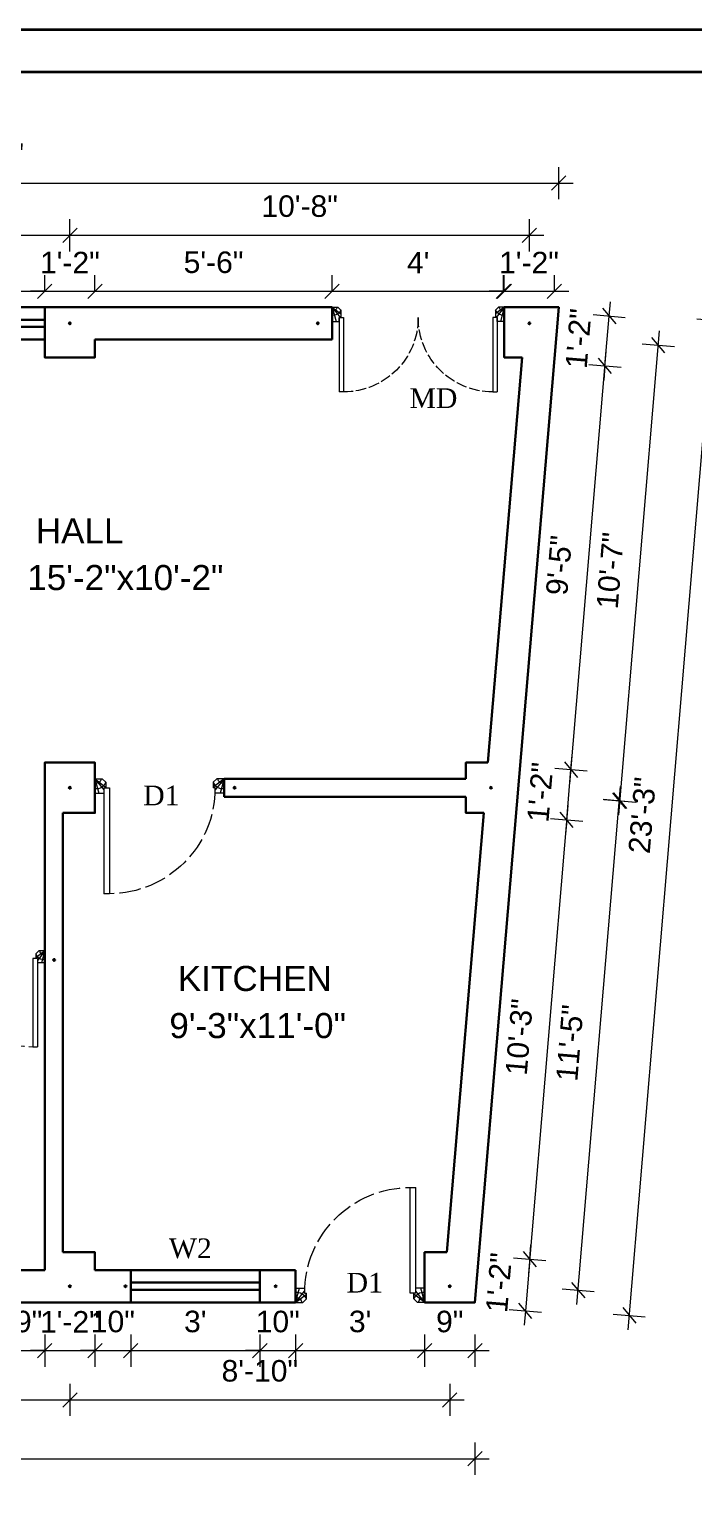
# Model space of a CAD drawing. Header units: inches. Extents: x 45643 to 78083, y -17830 to -3084.
# Drawn here: x 54020 to 54205.3, y -17271.9 to -16862.5 of the extents above; entities that cross this region are included whole.
import ezdxf

# ---------------------------------------------------------------- set-up
doc = ezdxf.new("R2010")
doc.units = ezdxf.units.IN
doc.header["$MEASUREMENT"] = 0
doc.linetypes.add('ACAD_ISO02W100', pattern=[15, 12, -3])
doc.linetypes.add('CONTINUA', pattern=[0])
for name, color, linetype, lineweight in [('A_Title Text', 105, 'Continuous', 60), ('Dim - internal', 4, 'Continuous', 9), ('Door-window', 150, 'Continuous', 9), ('ELEVATION', 6, 'Continuous', 30), ('hatch', 30, 'Continuous', 5), ('WALL', 240, 'Continuous', 30)]:
    doc.layers.add(name, color=color, linetype=linetype, lineweight=lineweight)
doc.layers.add('Normal Wall', color=7, linetype='Continuous', lineweight=35, true_color=0xffaf89)
doc.layers.add('PDF_Text', color=7, linetype='Continuous')
doc.styles.add('Arial', font='arial.ttf')
doc.styles.add('PDF Arial', font='arial.ttf')
doc.styles.get("Standard").update_dxf_attribs({"font": 'times.ttf'})
doc.dimstyles.new('Sudeep', dxfattribs={"dimtxt": 6, "dimasz": 4, "dimexe": 4.5, "dimexo": 4.5, "dimgap": 5, "dimtad": 1, "dimdec": 0, "dimlunit": 4, "dimtxsty": 'Arial', "dimblk": 'OBLIQUE', "dimcen": 250, "dimdle": 4, "dimclrd": 86, "dimclre": 5, "dimclrt": 1, "dimadec": 0, "dimazin": 0, "dimtfac": 1, "dimtdec": 0, "dimtix": 1, "dimtmove": 1, "dimatfit": 3, "dimldrblk": 'OBLIQUE', "dimfxl": 4.5, "dimfxlon": 1, "dimfrac": 2, "dimlwd": 15, "dimlwe": 13, "dimarcsym": 0})

# ---------------------------------------------------------------- blocks, each defined once
blk = doc.blocks.new('A$C6FA92B9D')
at = {"layer": 'Door-window', "linetype": 'Continuous', "ltscale": 0.25}
for p, q in [((20.8, 46), (0, 46)), ((0, 44.8), (0, 46)), ((19.64, 48), (19.64, 46)), ((23.64, 48), (19.64, 48)), ((23.64, 48), (19.64, 48)), ((19.64, 46), (20.8, 46)), ((20.8, 46), (20.8, 45.6)), ((20.8, 46), (20.8, 44.8)), ((22.84, 45.6), (20.8, 45.6)), ((23.64, 46.4), (22.84, 45.6)), ((23.64, 48), (23.64, 46.4)), ((20.8, 44.8), (0, 44.8)), ((20.8, 3.2), (0, 3.2)), ((0, 3.2), (0, 2)), ((20.8, 2), (0, 2)), ((19.64, 2), (20.8, 2)), ((19.64, 0), (19.64, 2)), ((23.64, 0), (19.64, 0)), ((23.64, 0), (19.64, 0)), ((20.8, 2), (20.8, 3.2)), ((20.8, 2), (20.8, 2.4)), ((22.84, 2.4), (20.8, 2.4)), ((23.64, 1.6), (22.84, 2.4)), ((23.64, 0), (23.64, 1.6))]:
    blk.add_line(p, q, dxfattribs=at)
at = {"layer": 'Door-window', "linetype": 'ACAD_ISO02W100', "ltscale": 0.25}
for centre, start, end in [((20.8, 44.8), 180, 270), ((20.8, 3.2), 90, 180)]:
    blk.add_arc(centre, 20.8, start, end, dxfattribs=at)
at = {"layer": 'hatch', "color": 8}
for p, q in [((23.64, 48), (19.64, 46.92)), ((23.64, 48), (20.8, 45.74)), ((23.64, 48), (21.77, 45.6)), ((23.64, 0), (19.64, 1.08)), ((23.64, 0), (20.8, 2.26)), ((23.64, 0), (21.77, 2.4))]:
    blk.add_line(p, q, dxfattribs=at)
for centre, radius, start, end in [((23.7, 47.79), 2.35, 174.9175, 249.0128), ((23.74, 47.77), 1.13, 168.5136, 264.8628), ((23.7, 0.21), 2.35, 110.9872, 185.0825), ((23.74, 0.23), 1.13, 95.1372, 191.4864)]:
    blk.add_arc(centre, radius, start, end, dxfattribs=at)
blk = doc.blocks.new("D 3'")
at = {"layer": 'Door-window', "linetype": 'Continuous', "ltscale": 0.25}
for p, q in [((3749.64, -16740.96), (3749.64, -16711.46)), ((3751.14, -16711.46), (3749.64, -16711.46)), ((3751.14, -16740.96), (3751.14, -16711.46)), ((3747.14, -16743.51), (3747.14, -16739.51)), ((3747.14, -16739.51), (3749.64, -16739.51)), ((3749.64, -16740.96), (3751.14, -16740.96)), ((3750.14, -16742.51), (3750.14, -16740.96)), ((3780.14, -16742.51), (3780.14, -16740.96)), ((3780.64, -16740.96), (3780.14, -16740.96)), ((3783.14, -16739.51), (3780.64, -16739.51)), ((3780.64, -16739.51), (3780.64, -16740.96)), ((3783.14, -16743.51), (3783.14, -16739.51)), ((3747.14, -16743.51), (3749.14, -16743.51)), ((3749.14, -16743.51), (3750.14, -16742.51)), ((3781.14, -16743.51), (3780.14, -16742.51)), ((3783.14, -16743.51), (3781.14, -16743.51))]:
    blk.add_line(p, q, dxfattribs=at)
at = {"layer": 'Door-window', "linetype": 'ACAD_ISO02W100', "ltscale": 0.5}
blk.add_arc((3751.14, -16740.96), 29.5, 0, 90, dxfattribs=at)
at = {"layer": 'hatch', "color": 8}
for p, q in [((3747.14, -16743.51), (3748.23, -16739.5)), ((3747.14, -16743.51), (3749.64, -16740.37)), ((3747.14, -16743.51), (3750.14, -16741.17)), ((3783.14, -16743.51), (3780.14, -16741.17)), ((3783.14, -16743.51), (3780.64, -16740.37)), ((3783.14, -16743.51), (3782.06, -16739.5))]:
    blk.add_line(p, q, dxfattribs=at)
for centre, radius, start, end in [((3747.4, -16743.58), 2.93, 20.9872, 95.0825), ((3782.88, -16743.58), 2.93, 84.9175, 159.0128), ((3747.43, -16743.63), 1.42, 5.1372, 101.4864), ((3782.86, -16743.63), 1.42, 78.5136, 174.8628)]:
    blk.add_arc(centre, radius, start, end, dxfattribs=at)
blk = doc.blocks.new('_Oblique')
at = {"color": 0, "linetype": 'ByBlock', "lineweight": -2}
blk.add_line((-0.5, -0.5), (0.5, 0.5), dxfattribs=at)
blk = doc.blocks.new('*D1868')
at = {"layer": 'A_Title Text', "color": 5, "lineweight": 13, "transparency": 16777216}
for p, q in [((53791.9, -16909.88), (53791.9, -16900.88)), ((54167.66, -16909.88), (54167.66, -16900.88))]:
    blk.add_line(p, q, dxfattribs=at)
at = {"layer": 'A_Title Text', "color": 86, "lineweight": 15, "transparency": 16777216}
blk.add_line((53787.9, -16905.38), (54171.66, -16905.38), dxfattribs=at)
at = {"layer": 'Defpoints', "color": 0, "transparency": 16777216}
for p in [(54167.66, -16905.38), (53791.9, -16939.97), (54167.66, -16939.97)]:
    blk.add_point(p, dxfattribs=at)
at = {"layer": 'A_Title Text', "color": 86, "lineweight": 15, "transparency": 16777216, "xscale": 4, "yscale": 4, "zscale": 4, "rotation": 180}
blk.add_blockref('_Oblique', (53791.9, -16905.38), dxfattribs=at)
at = {"layer": 'A_Title Text', "color": 86, "lineweight": 15, "transparency": 16777216, "xscale": 4, "yscale": 4, "zscale": 4}
blk.add_blockref('_Oblique', (54167.66, -16905.38), dxfattribs=at)
at = {"layer": 'A_Title Text', "color": 1, "transparency": 16777216, "insert": (54007.85, -16897.32), "char_height": 6, "attachment_point": 5, "style": 'Arial'}
blk.add_mtext('31\'-4"', dxfattribs=at)
blk = doc.blocks.new('*D1869')
at = {"layer": 'A_Title Text', "color": 5, "lineweight": 13, "transparency": 16777216}
for p, q in [((53834.38, -17256.58), (53834.38, -17265.58)), ((54144.28, -17256.58), (54144.28, -17265.58))]:
    blk.add_line(p, q, dxfattribs=at)
at = {"layer": 'A_Title Text', "color": 86, "lineweight": 15, "transparency": 16777216}
blk.add_line((53830.38, -17261.08), (54148.28, -17261.08), dxfattribs=at)
at = {"layer": 'Defpoints', "color": 0, "transparency": 16777216}
for p in [(53834.38, -17217.48), (54144.28, -17217.48), (54144.28, -17261.08)]:
    blk.add_point(p, dxfattribs=at)
at = {"layer": 'A_Title Text', "color": 86, "lineweight": 15, "transparency": 16777216, "xscale": 4, "yscale": 4, "zscale": 4, "rotation": 180}
blk.add_blockref('_Oblique', (53834.38, -17261.08), dxfattribs=at)
at = {"layer": 'A_Title Text', "color": 86, "lineweight": 15, "transparency": 16777216, "xscale": 4, "yscale": 4, "zscale": 4}
blk.add_blockref('_Oblique', (54144.28, -17261.08), dxfattribs=at)
at = {"layer": 'A_Title Text', "color": 1, "transparency": 16777216, "insert": (53989.33, -17253.01), "char_height": 6, "attachment_point": 5, "style": 'Arial'}
blk.add_mtext('25\'-10"', dxfattribs=at)
blk = doc.blocks.new('*D1841')
at = {"layer": 'A_Title Text', "color": 5, "lineweight": 13, "transparency": 16777216}
for p, q in [((54038.34, -16935.54), (54038.34, -16931.04)), ((54104.48, -16935.54), (54104.48, -16931.04))]:
    blk.add_line(p, q, dxfattribs=at)
at = {"layer": 'A_Title Text', "color": 86, "lineweight": 15, "transparency": 16777216}
blk.add_line((54034.34, -16935.54), (54108.48, -16935.54), dxfattribs=at)
at = {"layer": 'Defpoints', "color": 0, "transparency": 16777216}
for p in [(54104.48, -16935.54), (54038.34, -16939.97), (54104.48, -16939.97)]:
    blk.add_point(p, dxfattribs=at)
at = {"layer": 'A_Title Text', "color": 86, "lineweight": 15, "transparency": 16777216, "xscale": 4, "yscale": 4, "zscale": 4, "rotation": 180}
blk.add_blockref('_Oblique', (54038.34, -16935.54), dxfattribs=at)
at = {"layer": 'A_Title Text', "color": 86, "lineweight": 15, "transparency": 16777216, "xscale": 4, "yscale": 4, "zscale": 4}
blk.add_blockref('_Oblique', (54104.48, -16935.54), dxfattribs=at)
at = {"layer": 'A_Title Text', "color": 1, "transparency": 16777216, "insert": (54071.41, -16927.48), "char_height": 6, "attachment_point": 5, "style": 'Arial'}
blk.add_mtext('5\'-6"', dxfattribs=at)
blk = doc.blocks.new('*D1873')
at = {"layer": 'A_Title Text', "color": 5, "lineweight": 13, "transparency": 16777216}
for p, q in [((54104.48, -16935.54), (54104.48, -16931.04)), ((54152.48, -16935.54), (54152.48, -16931.04))]:
    blk.add_line(p, q, dxfattribs=at)
at = {"layer": 'A_Title Text', "color": 86, "lineweight": 15, "transparency": 16777216}
blk.add_line((54100.48, -16935.54), (54156.48, -16935.54), dxfattribs=at)
at = {"layer": 'Defpoints', "color": 0, "transparency": 16777216}
for p in [(54152.48, -16935.54), (54104.48, -16939.97), (54152.48, -16939.97)]:
    blk.add_point(p, dxfattribs=at)
at = {"layer": 'A_Title Text', "color": 86, "lineweight": 15, "transparency": 16777216, "xscale": 4, "yscale": 4, "zscale": 4, "rotation": 180}
blk.add_blockref('_Oblique', (54104.48, -16935.54), dxfattribs=at)
at = {"layer": 'A_Title Text', "color": 86, "lineweight": 15, "transparency": 16777216, "xscale": 4, "yscale": 4, "zscale": 4}
blk.add_blockref('_Oblique', (54152.48, -16935.54), dxfattribs=at)
at = {"layer": 'A_Title Text', "color": 1, "transparency": 16777216, "insert": (54128.48, -16927.54), "char_height": 6, "attachment_point": 5, "style": 'Arial'}
blk.add_mtext("4'", dxfattribs=at)
blk = doc.blocks.new('*D1842')
at = {"layer": 'A_Title Text', "color": 5, "lineweight": 13, "transparency": 16777216}
for p, q in [((54152.26, -16935.54), (54152.26, -16931.04)), ((54166.48, -16935.54), (54166.48, -16931.04))]:
    blk.add_line(p, q, dxfattribs=at)
at = {"layer": 'A_Title Text', "color": 86, "lineweight": 15, "transparency": 16777216}
for p, q in [((54152.26, -16935.54), (54148.26, -16935.54)), ((54152.26, -16935.54), (54166.48, -16935.54)), ((54166.48, -16935.54), (54170.48, -16935.54))]:
    blk.add_line(p, q, dxfattribs=at)
at = {"layer": 'Defpoints', "color": 0, "transparency": 16777216}
for p in [(54166.48, -16935.54), (54152.26, -16939.86), (54166.48, -16939.97)]:
    blk.add_point(p, dxfattribs=at)
at = {"layer": 'A_Title Text', "color": 86, "lineweight": 15, "transparency": 16777216, "xscale": 4, "yscale": 4, "zscale": 4}
blk.add_blockref('_Oblique', (54152.26, -16935.54), dxfattribs=at)
at = {"layer": 'A_Title Text', "color": 86, "lineweight": 15, "transparency": 16777216, "xscale": 4, "yscale": 4, "zscale": 4, "rotation": 180}
blk.add_blockref('_Oblique', (54166.48, -16935.54), dxfattribs=at)
at = {"layer": 'A_Title Text', "color": 1, "transparency": 16777216, "insert": (54159.37, -16927.53), "char_height": 6, "attachment_point": 5, "style": 'Arial'}
blk.add_mtext('1\'-2"', dxfattribs=at)
blk = doc.blocks.new('*D1812')
at = {"layer": 'A_Title Text', "color": 5, "lineweight": 13, "transparency": 16777216}
for p, q in [((53963.34, -16924.4), (53963.34, -16915.4)), ((54031.34, -16924.4), (54031.34, -16915.4))]:
    blk.add_line(p, q, dxfattribs=at)
at = {"layer": 'A_Title Text', "color": 86, "lineweight": 15, "transparency": 16777216}
blk.add_line((53959.34, -16919.9), (54035.34, -16919.9), dxfattribs=at)
at = {"layer": 'Defpoints', "color": 0, "transparency": 16777216}
for p in [(54031.34, -16919.9), (53963.34, -16939.97), (54031.34, -16939.97)]:
    blk.add_point(p, dxfattribs=at)
at = {"layer": 'A_Title Text', "color": 86, "lineweight": 15, "transparency": 16777216, "xscale": 4, "yscale": 4, "zscale": 4, "rotation": 180}
blk.add_blockref('_Oblique', (53963.34, -16919.9), dxfattribs=at)
at = {"layer": 'A_Title Text', "color": 86, "lineweight": 15, "transparency": 16777216, "xscale": 4, "yscale": 4, "zscale": 4}
blk.add_blockref('_Oblique', (54031.34, -16919.9), dxfattribs=at)
at = {"layer": 'A_Title Text', "color": 1, "transparency": 16777216, "insert": (53997.34, -16911.83), "char_height": 6, "attachment_point": 5, "style": 'Arial'}
blk.add_mtext('5\'-8"', dxfattribs=at)
blk = doc.blocks.new('*D1813')
at = {"layer": 'A_Title Text', "color": 5, "lineweight": 13, "transparency": 16777216}
for p, q in [((54031.34, -16924.4), (54031.34, -16915.4)), ((54159.48, -16924.4), (54159.48, -16915.4))]:
    blk.add_line(p, q, dxfattribs=at)
at = {"layer": 'A_Title Text', "color": 86, "lineweight": 15, "transparency": 16777216}
blk.add_line((54027.34, -16919.9), (54163.48, -16919.9), dxfattribs=at)
at = {"layer": 'Defpoints', "color": 0, "transparency": 16777216}
for p in [(54159.48, -16919.9), (54031.34, -16939.97), (54159.48, -16939.97)]:
    blk.add_point(p, dxfattribs=at)
at = {"layer": 'A_Title Text', "color": 86, "lineweight": 15, "transparency": 16777216, "xscale": 4, "yscale": 4, "zscale": 4, "rotation": 180}
blk.add_blockref('_Oblique', (54031.34, -16919.9), dxfattribs=at)
at = {"layer": 'A_Title Text', "color": 86, "lineweight": 15, "transparency": 16777216, "xscale": 4, "yscale": 4, "zscale": 4}
blk.add_blockref('_Oblique', (54159.48, -16919.9), dxfattribs=at)
at = {"layer": 'A_Title Text', "color": 1, "transparency": 16777216, "insert": (54095.41, -16911.83), "char_height": 6, "attachment_point": 5, "style": 'Arial'}
blk.add_mtext('10\'-8"', dxfattribs=at)
blk = doc.blocks.new('*D1850')
at = {"layer": 'A_Title Text', "color": 5, "lineweight": 13, "transparency": 16777216}
for p, q in [((54038.34, -17226.41), (54038.34, -17235.41)), ((54048.31, -17226.41), (54048.31, -17235.41))]:
    blk.add_line(p, q, dxfattribs=at)
at = {"layer": 'A_Title Text', "color": 86, "lineweight": 15, "transparency": 16777216}
for p, q in [((54038.34, -17230.91), (54034.34, -17230.91)), ((54038.34, -17230.91), (54048.31, -17230.91)), ((54048.31, -17230.91), (54052.31, -17230.91))]:
    blk.add_line(p, q, dxfattribs=at)
at = {"layer": 'Defpoints', "color": 0, "transparency": 16777216}
for p in [(54038.34, -17203.48), (54048.31, -17217.48), (54048.31, -17230.91)]:
    blk.add_point(p, dxfattribs=at)
at = {"layer": 'A_Title Text', "color": 86, "lineweight": 15, "transparency": 16777216, "xscale": 4, "yscale": 4, "zscale": 4}
blk.add_blockref('_Oblique', (54038.34, -17230.91), dxfattribs=at)
at = {"layer": 'A_Title Text', "color": 86, "lineweight": 15, "transparency": 16777216, "xscale": 4, "yscale": 4, "zscale": 4, "rotation": 180}
blk.add_blockref('_Oblique', (54048.31, -17230.91), dxfattribs=at)
at = {"layer": 'A_Title Text', "color": 1, "transparency": 16777216, "insert": (54043.33, -17222.85), "char_height": 6, "attachment_point": 5, "style": 'Arial'}
blk.add_mtext('10"', dxfattribs=at)
blk = doc.blocks.new('*D1851')
at = {"layer": 'A_Title Text', "color": 5, "lineweight": 13, "transparency": 16777216}
for p, q in [((54048.31, -17226.41), (54048.31, -17235.41)), ((54084.31, -17226.41), (54084.31, -17235.41))]:
    blk.add_line(p, q, dxfattribs=at)
at = {"layer": 'A_Title Text', "color": 86, "lineweight": 15, "transparency": 16777216}
blk.add_line((54044.31, -17230.91), (54088.31, -17230.91), dxfattribs=at)
at = {"layer": 'Defpoints', "color": 0, "transparency": 16777216}
for p in [(54048.31, -17217.48), (54084.31, -17217.48), (54084.31, -17230.91)]:
    blk.add_point(p, dxfattribs=at)
at = {"layer": 'A_Title Text', "color": 86, "lineweight": 15, "transparency": 16777216, "xscale": 4, "yscale": 4, "zscale": 4, "rotation": 180}
blk.add_blockref('_Oblique', (54048.31, -17230.91), dxfattribs=at)
at = {"layer": 'A_Title Text', "color": 86, "lineweight": 15, "transparency": 16777216, "xscale": 4, "yscale": 4, "zscale": 4}
blk.add_blockref('_Oblique', (54084.31, -17230.91), dxfattribs=at)
at = {"layer": 'A_Title Text', "color": 1, "transparency": 16777216, "insert": (54066.31, -17222.84), "char_height": 6, "attachment_point": 5, "style": 'Arial'}
blk.add_mtext("3'", dxfattribs=at)
blk = doc.blocks.new('*D1852')
at = {"layer": 'A_Title Text', "color": 5, "lineweight": 13, "transparency": 16777216}
for p, q in [((54084.31, -17226.41), (54084.31, -17235.41)), ((54094.28, -17226.41), (54094.28, -17235.41))]:
    blk.add_line(p, q, dxfattribs=at)
at = {"layer": 'A_Title Text', "color": 86, "lineweight": 15, "transparency": 16777216}
for p, q in [((54084.31, -17230.91), (54080.31, -17230.91)), ((54084.31, -17230.91), (54094.28, -17230.91)), ((54094.28, -17230.91), (54098.28, -17230.91))]:
    blk.add_line(p, q, dxfattribs=at)
at = {"layer": 'Defpoints', "color": 0, "transparency": 16777216}
for p in [(54084.31, -17217.48), (54094.28, -17217.48), (54094.28, -17230.91)]:
    blk.add_point(p, dxfattribs=at)
at = {"layer": 'A_Title Text', "color": 86, "lineweight": 15, "transparency": 16777216, "xscale": 4, "yscale": 4, "zscale": 4}
blk.add_blockref('_Oblique', (54084.31, -17230.91), dxfattribs=at)
at = {"layer": 'A_Title Text', "color": 86, "lineweight": 15, "transparency": 16777216, "xscale": 4, "yscale": 4, "zscale": 4, "rotation": 180}
blk.add_blockref('_Oblique', (54094.28, -17230.91), dxfattribs=at)
at = {"layer": 'A_Title Text', "color": 1, "transparency": 16777216, "insert": (54089.3, -17222.85), "char_height": 6, "attachment_point": 5, "style": 'Arial'}
blk.add_mtext('10"', dxfattribs=at)
blk = doc.blocks.new('*D1853')
at = {"layer": 'A_Title Text', "color": 5, "lineweight": 13, "transparency": 16777216}
for p, q in [((54094.28, -17226.41), (54094.28, -17235.41)), ((54130.28, -17226.41), (54130.28, -17235.41))]:
    blk.add_line(p, q, dxfattribs=at)
at = {"layer": 'A_Title Text', "color": 86, "lineweight": 15, "transparency": 16777216}
blk.add_line((54090.28, -17230.91), (54134.28, -17230.91), dxfattribs=at)
at = {"layer": 'Defpoints', "color": 0, "transparency": 16777216}
for p in [(54094.28, -17217.48), (54130.28, -17217.48), (54130.28, -17230.91)]:
    blk.add_point(p, dxfattribs=at)
at = {"layer": 'A_Title Text', "color": 86, "lineweight": 15, "transparency": 16777216, "xscale": 4, "yscale": 4, "zscale": 4, "rotation": 180}
blk.add_blockref('_Oblique', (54094.28, -17230.91), dxfattribs=at)
at = {"layer": 'A_Title Text', "color": 86, "lineweight": 15, "transparency": 16777216, "xscale": 4, "yscale": 4, "zscale": 4}
blk.add_blockref('_Oblique', (54130.28, -17230.91), dxfattribs=at)
at = {"layer": 'A_Title Text', "color": 1, "transparency": 16777216, "insert": (54112.28, -17222.84), "char_height": 6, "attachment_point": 5, "style": 'Arial'}
blk.add_mtext("3'", dxfattribs=at)
blk = doc.blocks.new('*D1817')
at = {"layer": 'A_Title Text', "color": 5, "lineweight": 13, "transparency": 16777216}
for p, q in [((54130.28, -17226.41), (54130.28, -17235.41)), ((54144.28, -17226.41), (54144.28, -17235.41))]:
    blk.add_line(p, q, dxfattribs=at)
at = {"layer": 'A_Title Text', "color": 86, "lineweight": 15, "transparency": 16777216}
for p, q in [((54130.28, -17230.91), (54126.28, -17230.91)), ((54130.28, -17230.91), (54144.28, -17230.91)), ((54144.28, -17230.91), (54148.28, -17230.91))]:
    blk.add_line(p, q, dxfattribs=at)
at = {"layer": 'Defpoints', "color": 0, "transparency": 16777216}
for p in [(54130.28, -17217.48), (54144.28, -17217.48), (54144.28, -17230.91)]:
    blk.add_point(p, dxfattribs=at)
at = {"layer": 'A_Title Text', "color": 86, "lineweight": 15, "transparency": 16777216, "xscale": 4, "yscale": 4, "zscale": 4}
blk.add_blockref('_Oblique', (54130.28, -17230.91), dxfattribs=at)
at = {"layer": 'A_Title Text', "color": 86, "lineweight": 15, "transparency": 16777216, "xscale": 4, "yscale": 4, "zscale": 4, "rotation": 180}
blk.add_blockref('_Oblique', (54144.28, -17230.91), dxfattribs=at)
at = {"layer": 'A_Title Text', "color": 1, "transparency": 16777216, "insert": (54137.28, -17222.85), "char_height": 6, "attachment_point": 5, "style": 'Arial'}
blk.add_mtext('9"', dxfattribs=at)
blk = doc.blocks.new('*D1819')
at = {"layer": 'A_Title Text', "color": 5, "lineweight": 13, "transparency": 16777216}
for p, q in [((53963.34, -17240.16), (53963.34, -17249.16)), ((54031.34, -17240.16), (54031.34, -17249.16))]:
    blk.add_line(p, q, dxfattribs=at)
at = {"layer": 'A_Title Text', "color": 86, "lineweight": 15, "transparency": 16777216}
blk.add_line((53959.34, -17244.66), (54035.34, -17244.66), dxfattribs=at)
at = {"layer": 'Defpoints', "color": 0, "transparency": 16777216}
for p in [(53963.34, -17217.48), (54031.34, -17217.48), (54031.34, -17244.66)]:
    blk.add_point(p, dxfattribs=at)
at = {"layer": 'A_Title Text', "color": 86, "lineweight": 15, "transparency": 16777216, "xscale": 4, "yscale": 4, "zscale": 4, "rotation": 180}
blk.add_blockref('_Oblique', (53963.34, -17244.66), dxfattribs=at)
at = {"layer": 'A_Title Text', "color": 86, "lineweight": 15, "transparency": 16777216, "xscale": 4, "yscale": 4, "zscale": 4}
blk.add_blockref('_Oblique', (54031.34, -17244.66), dxfattribs=at)
at = {"layer": 'A_Title Text', "color": 1, "transparency": 16777216, "insert": (53997.34, -17236.6), "char_height": 6, "attachment_point": 5, "style": 'Arial'}
blk.add_mtext('5\'-8"', dxfattribs=at)
blk = doc.blocks.new('*D1820')
at = {"layer": 'A_Title Text', "color": 5, "lineweight": 13, "transparency": 16777216}
for p, q in [((54031.34, -17240.16), (54031.34, -17249.16)), ((54137.28, -17240.16), (54137.28, -17249.16))]:
    blk.add_line(p, q, dxfattribs=at)
at = {"layer": 'A_Title Text', "color": 86, "lineweight": 15, "transparency": 16777216}
blk.add_line((54027.34, -17244.66), (54141.28, -17244.66), dxfattribs=at)
at = {"layer": 'Defpoints', "color": 0, "transparency": 16777216}
for p in [(54031.34, -17217.48), (54137.28, -17217.48), (54137.28, -17244.66)]:
    blk.add_point(p, dxfattribs=at)
at = {"layer": 'A_Title Text', "color": 86, "lineweight": 15, "transparency": 16777216, "xscale": 4, "yscale": 4, "zscale": 4, "rotation": 180}
blk.add_blockref('_Oblique', (54031.34, -17244.66), dxfattribs=at)
at = {"layer": 'A_Title Text', "color": 86, "lineweight": 15, "transparency": 16777216, "xscale": 4, "yscale": 4, "zscale": 4}
blk.add_blockref('_Oblique', (54137.28, -17244.66), dxfattribs=at)
at = {"layer": 'A_Title Text', "color": 1, "transparency": 16777216, "insert": (54084.31, -17236.6), "char_height": 6, "attachment_point": 5, "style": 'Arial'}
blk.add_mtext('8\'-10"', dxfattribs=at)
blk = doc.blocks.new('*D1856')
at = {"layer": 'A_Title Text', "color": 5, "lineweight": 13, "transparency": 16777216}
for p, q in [((54166.59, -17068.54), (54175.56, -17069.29)), ((54165.41, -17082.54), (54174.38, -17083.29))]:
    blk.add_line(p, q, dxfattribs=at)
at = {"layer": 'A_Title Text', "color": 86, "lineweight": 15, "transparency": 16777216}
for p, q in [((54171.07, -17068.91), (54171.41, -17064.93)), ((54169.89, -17082.91), (54171.07, -17068.91)), ((54169.89, -17082.91), (54169.56, -17086.9))]:
    blk.add_line(p, q, dxfattribs=at)
at = {"layer": 'Defpoints', "color": 0, "transparency": 16777216}
for p in [(54147.93, -17066.97), (54171.07, -17068.91), (54146.75, -17080.97)]:
    blk.add_point(p, dxfattribs=at)
at = {"layer": 'A_Title Text', "color": 86, "lineweight": 15, "transparency": 16777216, "xscale": 4, "yscale": 4, "zscale": 4}
for p, rotation in [((54171.07, -17068.91), 265.1847222638972), ((54169.89, -17082.91), 85.18472226389719)]:
    blk.add_blockref('_Oblique', p, dxfattribs=dict(at, rotation=rotation))
at = {"layer": 'A_Title Text', "color": 1, "transparency": 16777216, "insert": (54162.5, -17075.24), "char_height": 6, "attachment_point": 5, "rotation": 85.1847, "style": 'Arial'}
blk.add_mtext('1\'-2"', dxfattribs=at)
blk = doc.blocks.new('*D1825')
at = {"layer": 'A_Title Text', "color": 86, "lineweight": 15, "transparency": 16777216}
blk.add_line((54170.74, -17072.9), (54180.89, -16952.34), dxfattribs=at)
at = {"layer": 'A_Title Text', "color": 5, "lineweight": 13, "transparency": 16777216}
for p, q in [((54176.07, -16955.95), (54185.04, -16956.71)), ((54166.59, -17068.54), (54175.56, -17069.29))]:
    blk.add_line(p, q, dxfattribs=at)
at = {"layer": 'Defpoints', "color": 0, "transparency": 16777216}
for p in [(54152.48, -16953.97), (54180.56, -16956.33), (54147.93, -17066.97)]:
    blk.add_point(p, dxfattribs=at)
at = {"layer": 'A_Title Text', "color": 86, "lineweight": 15, "transparency": 16777216, "xscale": 4, "yscale": 4, "zscale": 4}
for p, rotation in [((54180.56, -16956.33), 85.18472226389723), ((54171.07, -17068.91), 265.1847222638972)]:
    blk.add_blockref('_Oblique', p, dxfattribs=dict(at, rotation=rotation))
at = {"layer": 'A_Title Text', "color": 1, "transparency": 16777216, "insert": (54167.78, -17011.95), "char_height": 6, "attachment_point": 5, "rotation": 85.1847, "style": 'Arial'}
blk.add_mtext('9\'-5"', dxfattribs=at)
blk = doc.blocks.new('*D1826')
at = {"layer": 'A_Title Text', "color": 86, "lineweight": 15, "transparency": 16777216}
for p, q in [((54181.73, -16942.43), (54182.06, -16938.44)), ((54180.56, -16956.33), (54181.73, -16942.43)), ((54180.56, -16956.33), (54180.22, -16960.32))]:
    blk.add_line(p, q, dxfattribs=at)
at = {"layer": 'A_Title Text', "color": 5, "lineweight": 13, "transparency": 16777216}
for p, q in [((54177.24, -16942.05), (54186.21, -16942.81)), ((54176.07, -16955.95), (54185.04, -16956.71))]:
    blk.add_line(p, q, dxfattribs=at)
at = {"layer": 'Defpoints', "color": 0, "transparency": 16777216}
for p in [(54152.48, -16939.97), (54181.73, -16942.43), (54152.48, -16953.97)]:
    blk.add_point(p, dxfattribs=at)
at = {"layer": 'A_Title Text', "color": 86, "lineweight": 15, "transparency": 16777216, "xscale": 4, "yscale": 4, "zscale": 4}
for p, rotation in [((54181.73, -16942.43), 265.1847222638972), ((54180.56, -16956.33), 85.18472226389719)]:
    blk.add_blockref('_Oblique', p, dxfattribs=dict(at, rotation=rotation))
at = {"layer": 'A_Title Text', "color": 1, "transparency": 16777216, "insert": (54173.16, -16948.71), "char_height": 6, "attachment_point": 5, "rotation": 85.1847, "style": 'Arial'}
blk.add_mtext('1\'-2"', dxfattribs=at)
blk = doc.blocks.new('*D1827')
at = {"layer": 'A_Title Text', "color": 86, "lineweight": 15, "transparency": 16777216}
blk.add_line((54170.23, -17078.93), (54159.24, -17209.42), dxfattribs=at)
at = {"layer": 'A_Title Text', "color": 5, "lineweight": 13, "transparency": 16777216}
for p, q in [((54165.41, -17082.54), (54174.38, -17083.29)), ((54155.09, -17205.05), (54164.06, -17205.81))]:
    blk.add_line(p, q, dxfattribs=at)
at = {"layer": 'Defpoints', "color": 0, "transparency": 16777216}
for p in [(54146.75, -17080.97), (54136.43, -17203.48), (54159.57, -17205.43)]:
    blk.add_point(p, dxfattribs=at)
at = {"layer": 'A_Title Text', "color": 86, "lineweight": 15, "transparency": 16777216, "xscale": 4, "yscale": 4, "zscale": 4}
for p, rotation in [((54169.89, -17082.91), 85.18472226389719), ((54159.57, -17205.43), 265.1847222638972)]:
    blk.add_blockref('_Oblique', p, dxfattribs=dict(at, rotation=rotation))
at = {"layer": 'A_Title Text', "color": 1, "transparency": 16777216, "insert": (54156.69, -17143.5), "char_height": 6, "attachment_point": 5, "rotation": 85.1847, "style": 'Arial'}
blk.add_mtext('10\'-3"', dxfattribs=at)
blk = doc.blocks.new('*D1857')
at = {"layer": 'A_Title Text', "color": 86, "lineweight": 15, "transparency": 16777216}
for p, q in [((54159.57, -17205.43), (54159.91, -17201.45)), ((54159.57, -17205.43), (54158.36, -17219.85)), ((54158.36, -17219.85), (54158.02, -17223.83))]:
    blk.add_line(p, q, dxfattribs=at)
at = {"layer": 'A_Title Text', "color": 5, "lineweight": 13, "transparency": 16777216}
for p, q in [((54155.09, -17205.05), (54164.06, -17205.81)), ((54153.87, -17219.47), (54162.84, -17220.23))]:
    blk.add_line(p, q, dxfattribs=at)
at = {"layer": 'Defpoints', "color": 0, "transparency": 16777216}
for p in [(54136.43, -17203.48), (54130.28, -17217.48), (54158.36, -17219.85)]:
    blk.add_point(p, dxfattribs=at)
at = {"layer": 'A_Title Text', "color": 86, "lineweight": 15, "transparency": 16777216, "xscale": 4, "yscale": 4, "zscale": 4}
for p, rotation in [((54159.57, -17205.43), 265.1847222638972), ((54158.36, -17219.85), 85.18472226389723)]:
    blk.add_blockref('_Oblique', p, dxfattribs=dict(at, rotation=rotation))
at = {"layer": 'A_Title Text', "color": 1, "transparency": 16777216, "insert": (54150.98, -17211.97), "char_height": 6, "attachment_point": 5, "rotation": 85.1847, "style": 'Arial'}
blk.add_mtext('1\'-2"', dxfattribs=at)
blk = doc.blocks.new('*D1828')
at = {"layer": 'A_Title Text', "color": 86, "lineweight": 15, "transparency": 16777216}
blk.add_line((54172.74, -17218.07), (54184.91, -17073.58), dxfattribs=at)
at = {"layer": 'A_Title Text', "color": 5, "lineweight": 13, "transparency": 16777216}
for p, q in [((54180.09, -17077.19), (54189.06, -17077.95)), ((54168.59, -17213.71), (54177.56, -17214.47))]:
    blk.add_line(p, q, dxfattribs=at)
at = {"layer": 'Defpoints', "color": 0, "transparency": 16777216}
for p in [(54141.78, -17073.97), (54184.58, -17077.57), (54130.28, -17210.48)]:
    blk.add_point(p, dxfattribs=at)
at = {"layer": 'A_Title Text', "color": 86, "lineweight": 15, "transparency": 16777216, "xscale": 4, "yscale": 4, "zscale": 4}
for p, rotation in [((54184.58, -17077.57), 85.18472226389898), ((54173.08, -17214.09), 265.1847222638989)]:
    blk.add_blockref('_Oblique', p, dxfattribs=dict(at, rotation=rotation))
at = {"layer": 'A_Title Text', "color": 1, "transparency": 16777216, "insert": (54170.79, -17145.15), "char_height": 6, "attachment_point": 5, "rotation": 85.1847, "style": 'Arial'}
blk.add_mtext('11\'-5"', dxfattribs=at)
blk = doc.blocks.new('*D1829')
at = {"layer": 'A_Title Text', "color": 86, "lineweight": 15, "transparency": 16777216}
blk.add_line((54184.4, -17081.57), (54195.77, -16946.6), dxfattribs=at)
at = {"layer": 'A_Title Text', "color": 5, "lineweight": 13, "transparency": 16777216}
for p, q in [((54190.95, -16950.21), (54199.92, -16950.96)), ((54180.25, -17077.21), (54189.22, -17077.96))]:
    blk.add_line(p, q, dxfattribs=at)
at = {"layer": 'Defpoints', "color": 0, "transparency": 16777216}
for p in [(54152.48, -16946.97), (54195.44, -16950.58), (54141.78, -17073.97)]:
    blk.add_point(p, dxfattribs=at)
at = {"layer": 'A_Title Text', "color": 86, "lineweight": 15, "transparency": 16777216, "xscale": 4, "yscale": 4, "zscale": 4}
for p, rotation in [((54195.44, -16950.58), 85.18472226389723), ((54184.74, -17077.58), 265.1847222638972)]:
    blk.add_blockref('_Oblique', p, dxfattribs=dict(at, rotation=rotation))
at = {"layer": 'A_Title Text', "color": 1, "transparency": 16777216, "insert": (54182.05, -17013.41), "char_height": 6, "attachment_point": 5, "rotation": 85.1847, "style": 'Arial'}
blk.add_mtext('10\'-7"', dxfattribs=at)
blk = doc.blocks.new('*D1858')
at = {"layer": 'A_Title Text', "color": 86, "lineweight": 15, "transparency": 16777216}
blk.add_line((54186.99, -17225.09), (54211.04, -16939.61), dxfattribs=at)
at = {"layer": 'A_Title Text', "color": 5, "lineweight": 13, "transparency": 16777216}
for p, q in [((54206.22, -16943.21), (54215.19, -16943.97)), ((54182.84, -17220.73), (54191.81, -17221.49))]:
    blk.add_line(p, q, dxfattribs=at)
at = {"layer": 'Defpoints', "color": 0, "transparency": 16777216}
for p in [(54167.66, -16939.97), (54210.71, -16943.59), (54144.28, -17217.48)]:
    blk.add_point(p, dxfattribs=at)
at = {"layer": 'A_Title Text', "color": 86, "lineweight": 15, "transparency": 16777216, "xscale": 4, "yscale": 4, "zscale": 4}
for p, rotation in [((54210.71, -16943.59), 85.18472226389949), ((54187.33, -17221.11), 265.1847222638995)]:
    blk.add_blockref('_Oblique', p, dxfattribs=dict(at, rotation=rotation))
at = {"layer": 'A_Title Text', "color": 1, "transparency": 16777216, "insert": (54190.98, -17081.67), "char_height": 6, "attachment_point": 5, "rotation": 85.1847, "style": 'Arial'}
blk.add_mtext('23\'-3"', dxfattribs=at)
blk = doc.blocks.new('*D1877')
at = {"layer": 'A_Title Text', "color": 5, "lineweight": 13, "transparency": 16777216}
for p, q in [((53970.34, -16935.54), (53970.34, -16931.04)), ((54024.34, -16935.54), (54024.34, -16931.04))]:
    blk.add_line(p, q, dxfattribs=at)
at = {"layer": 'A_Title Text', "color": 86, "lineweight": 15, "transparency": 16777216}
blk.add_line((53966.34, -16935.54), (54028.34, -16935.54), dxfattribs=at)
at = {"layer": 'Defpoints', "color": 0, "transparency": 16777216}
for p in [(54024.34, -16935.54), (53970.34, -16939.97), (54024.34, -16939.97)]:
    blk.add_point(p, dxfattribs=at)
at = {"layer": 'A_Title Text', "color": 86, "lineweight": 15, "transparency": 16777216, "xscale": 4, "yscale": 4, "zscale": 4, "rotation": 180}
blk.add_blockref('_Oblique', (53970.34, -16935.54), dxfattribs=at)
at = {"layer": 'A_Title Text', "color": 86, "lineweight": 15, "transparency": 16777216, "xscale": 4, "yscale": 4, "zscale": 4}
blk.add_blockref('_Oblique', (54024.34, -16935.54), dxfattribs=at)
at = {"layer": 'A_Title Text', "color": 1, "transparency": 16777216, "insert": (53997.34, -16927.48), "char_height": 6, "attachment_point": 5, "style": 'Arial'}
blk.add_mtext('4\'-6"', dxfattribs=at)
blk = doc.blocks.new('*D1878')
at = {"layer": 'A_Title Text', "color": 5, "lineweight": 13, "transparency": 16777216}
for p, q in [((54024.34, -16935.54), (54024.34, -16931.04)), ((54038.34, -16935.54), (54038.34, -16931.04))]:
    blk.add_line(p, q, dxfattribs=at)
at = {"layer": 'A_Title Text', "color": 86, "lineweight": 15, "transparency": 16777216}
for p, q in [((54024.34, -16935.54), (54020.34, -16935.54)), ((54024.34, -16935.54), (54038.34, -16935.54)), ((54038.34, -16935.54), (54042.34, -16935.54))]:
    blk.add_line(p, q, dxfattribs=at)
at = {"layer": 'Defpoints', "color": 0, "transparency": 16777216}
for p in [(54038.34, -16935.54), (54024.34, -16939.97), (54038.34, -16939.97)]:
    blk.add_point(p, dxfattribs=at)
at = {"layer": 'A_Title Text', "color": 86, "lineweight": 15, "transparency": 16777216, "xscale": 4, "yscale": 4, "zscale": 4}
blk.add_blockref('_Oblique', (54024.34, -16935.54), dxfattribs=at)
at = {"layer": 'A_Title Text', "color": 86, "lineweight": 15, "transparency": 16777216, "xscale": 4, "yscale": 4, "zscale": 4, "rotation": 180}
blk.add_blockref('_Oblique', (54038.34, -16935.54), dxfattribs=at)
at = {"layer": 'A_Title Text', "color": 1, "transparency": 16777216, "insert": (54031.34, -16927.53), "char_height": 6, "attachment_point": 5, "style": 'Arial'}
blk.add_mtext('1\'-2"', dxfattribs=at)
blk = doc.blocks.new('*D1874')
at = {"layer": 'A_Title Text', "color": 5, "lineweight": 13, "transparency": 16777216}
for p, q in [((54015.34, -17226.41), (54015.34, -17235.41)), ((54024.34, -17226.41), (54024.34, -17235.41))]:
    blk.add_line(p, q, dxfattribs=at)
at = {"layer": 'A_Title Text', "color": 86, "lineweight": 15, "transparency": 16777216}
for p, q in [((54015.34, -17230.91), (54011.34, -17230.91)), ((54015.34, -17230.91), (54024.34, -17230.91)), ((54024.34, -17230.91), (54028.34, -17230.91))]:
    blk.add_line(p, q, dxfattribs=at)
at = {"layer": 'Defpoints', "color": 0, "transparency": 16777216}
for p in [(54015.34, -17208.48), (54024.34, -17217.48), (54024.34, -17230.91)]:
    blk.add_point(p, dxfattribs=at)
at = {"layer": 'A_Title Text', "color": 86, "lineweight": 15, "transparency": 16777216, "xscale": 4, "yscale": 4, "zscale": 4}
blk.add_blockref('_Oblique', (54015.34, -17230.91), dxfattribs=at)
at = {"layer": 'A_Title Text', "color": 86, "lineweight": 15, "transparency": 16777216, "xscale": 4, "yscale": 4, "zscale": 4, "rotation": 180}
blk.add_blockref('_Oblique', (54024.34, -17230.91), dxfattribs=at)
at = {"layer": 'A_Title Text', "color": 1, "transparency": 16777216, "insert": (54019.84, -17222.85), "char_height": 6, "attachment_point": 5, "style": 'Arial'}
blk.add_mtext('9"', dxfattribs=at)
blk = doc.blocks.new('*D1875')
at = {"layer": 'A_Title Text', "color": 5, "lineweight": 13, "transparency": 16777216}
for p, q in [((54024.34, -17226.41), (54024.34, -17235.41)), ((54038.34, -17226.41), (54038.34, -17235.41))]:
    blk.add_line(p, q, dxfattribs=at)
at = {"layer": 'A_Title Text', "color": 86, "lineweight": 15, "transparency": 16777216}
for p, q in [((54024.34, -17230.91), (54020.34, -17230.91)), ((54024.34, -17230.91), (54038.34, -17230.91)), ((54038.34, -17230.91), (54042.34, -17230.91))]:
    blk.add_line(p, q, dxfattribs=at)
at = {"layer": 'Defpoints', "color": 0, "transparency": 16777216}
for p in [(54024.34, -17217.48), (54038.34, -17217.48), (54038.34, -17230.91)]:
    blk.add_point(p, dxfattribs=at)
at = {"layer": 'A_Title Text', "color": 86, "lineweight": 15, "transparency": 16777216, "xscale": 4, "yscale": 4, "zscale": 4}
blk.add_blockref('_Oblique', (54024.34, -17230.91), dxfattribs=at)
at = {"layer": 'A_Title Text', "color": 86, "lineweight": 15, "transparency": 16777216, "xscale": 4, "yscale": 4, "zscale": 4, "rotation": 180}
blk.add_blockref('_Oblique', (54038.34, -17230.91), dxfattribs=at)
at = {"layer": 'A_Title Text', "color": 1, "transparency": 16777216, "insert": (54031.34, -17222.9), "char_height": 6, "attachment_point": 5, "style": 'Arial'}
blk.add_mtext('1\'-2"', dxfattribs=at)

msp = doc.modelspace()

# ---------------------------------------------------------------- linework, layer by layer
at = {"layer": 'ELEVATION'}
for p, q in [((54024.34, -16948.97), (54024.34, -16939.97)), ((54104.48, -16948.97), (54104.48, -16939.97)), ((53970.34, -16943.47), (54024.34, -16943.47)), ((53970.34, -16945.47), (54024.34, -16945.47)), ((54024.34, -16948.97), (53970.34, -16948.97)), ((54104.48, -16948.97), (54038.34, -16948.97)), ((54147.93, -17066.97), (54157.45, -16953.97)), ((54024.34, -17071.47), (54024.34, -17119.48)), ((54141.78, -17071.47), (54074.34, -17071.47)), ((54074.34, -17076.47), (54074.34, -17071.47)), ((54141.78, -17076.47), (54074.34, -17076.47)), ((54029.34, -17080.97), (54029.34, -17203.48)), ((54136.43, -17203.48), (54146.75, -17080.97)), ((54024.34, -17119.48), (54024.34, -17124.48)), ((54024.34, -17124.48), (54024.34, -17208.48)), ((53970.34, -17208.48), (54024.34, -17208.48)), ((54038.34, -17208.48), (54094.28, -17208.48)), ((54048.31, -17208.48), (54048.31, -17217.48)), ((54048.31, -17211.98), (54084.31, -17211.98)), ((54084.31, -17208.48), (54084.31, -17217.48)), ((54094.28, -17208.48), (54094.28, -17217.48)), ((54048.31, -17213.98), (54084.31, -17213.98))]:
    msp.add_line(p, q, dxfattribs=at)
for points in [[(54104.48, -16939.97), (53791.9, -16939.97), (53834.38, -17217.48), (54094.28, -17217.48)], [(54024.34, -16939.97), (54038.34, -16939.97)], [(54136.01, -17217.48), (54144.28, -17217.48), (54167.66, -16939.97), (54157.87, -16939.97)], [(54157.45, -16953.97), (54152.48, -16953.97), (54152.48, -16939.97), (54166.48, -16939.97)], [(54038.34, -16948.97), (54038.34, -16953.97), (54024.34, -16953.97), (54024.34, -16948.97)], [(54024.34, -17080.97), (54024.34, -17066.97), (54038.34, -17066.97), (54038.34, -17080.97), (54029.34, -17080.97)], [(54141.78, -17071.47), (54141.78, -17066.97), (54147.93, -17066.97)], [(54146.75, -17080.97), (54141.78, -17080.97), (54141.78, -17076.47)], [(54024.34, -17208.48), (54024.34, -17203.48)], [(54029.34, -17203.48), (54038.34, -17203.48), (54038.34, -17208.48)], [(54144.28, -17217.48), (54130.28, -17217.48), (54130.28, -17203.48), (54136.43, -17203.48)], [(54038.34, -17217.48), (54024.34, -17217.48)]]:
    msp.add_lwpolyline(points, dxfattribs=at)
for centre in [(54031.34, -16944.47), (54100.48, -16944.47), (54159.48, -16944.47), (54031.34, -17073.97), (54077.27, -17073.97), (54148.78, -17073.97), (54026.96, -17121.98), (54031.34, -17212.98), (54046.84, -17212.98), (54088.72, -17212.98), (54137.28, -17212.98)]:
    msp.add_circle(centre, 0.25, dxfattribs=at)
at = {"layer": 'Normal Wall'}
for points in [[(53700.05, -16862.5), (54758.06, -16862.5), (54758.06, -17613.03), (53700.05, -17613.03)], [(53700.05, -16862.5), (54758.06, -16862.5), (54758.06, -17613.03), (53700.05, -17613.03)], [(54746.15, -16874.41), (53723.87, -16874.41), (53723.87, -17601.12), (54746.15, -17601.12)], [(54746.15, -16874.41), (53723.87, -16874.41), (53723.87, -17601.12), (54746.15, -17601.12)]]:
    msp.add_lwpolyline(points, close=True, dxfattribs=at)

# ---------------------------------------------------------------- block references
at = {"layer": 'Dim - internal', "xscale": -1, "rotation": 269.9999999999503}
msp.add_blockref('A$C6FA92B9D', (54104.48, -16963.61), dxfattribs=at)
at = {"layer": 'WALL', "linetype": 'CONTINUA', "xscale": -1}
for p, rotation in [((50291.2, -33814.97), 180.0000007337118), ((57877.42, -473.98), 7.337118113071028e-07)]:
    msp.add_blockref("D 3'", p, dxfattribs=dict(at, rotation=rotation))
at = {"layer": 'WALL', "xscale": 0.8333333330483583, "yscale": 0.8333333330483583, "zscale": 0.8333333330483583, "rotation": 180}
msp.add_blockref("D 3'", (57146.96, -31072.41), dxfattribs=at)

# ---------------------------------------------------------------- texts
at = {"attachment_point": 1}
for s, insert, char_height, width in [('{\\fTimes New Roman|b0|i0|c0|p18;MD}', (54126.06, -16962.6), 5.4869, 1396.073), ('{\\fTimes New Roman|b0|i0|c0|p18;D1}', (54051.79, -17073.37), 5.4869, 54.2013), ('W2', (54058.94, -17199.65), 5.487, 1396.073), ('D1', (54108.52, -17209.24), 5.487, 54.2013)]:
    msp.add_mtext(s, dxfattribs=dict(at, insert=insert, char_height=char_height, width=width))
at = {"layer": 'PDF_Text', "char_height": 7, "attachment_point": 7, "style": 'PDF Arial'}
for s, insert in [('HALL', (54021.82, -17005.82)), ('15\'-2"x10\'-2"', (54019.45, -17018.96)), ('KITCHEN', (54061.45, -17130.75)), ('9\'-3"x11\'-0"', (54059.08, -17143.89))]:
    msp.add_mtext(s, dxfattribs=dict(at, insert=insert))

# ---------------------------------------------------------------- dimensions: what is measured, and where the dimension line sits
at = {"layer": 'A_Title Text'}
dim = msp.add_linear_dim(base=(54167.66, -16905.38), p1=(53791.9, -16939.97), p2=(54167.66, -16939.97), dimstyle='Sudeep', dxfattribs=at)
dim.commit()
dim.dimension.update_dxf_attribs({"geometry": '*D1868', "text_midpoint": (54007.85, -16905.38), "dimtype": 160})
for base, p1, p2, picture, middle in [((54031.34, -16919.9), (53963.34, -16939.97), (54031.34, -16939.97), '*D1812', (53997.34, -16911.83)), ((54159.48, -16919.9), (54031.34, -16939.97), (54159.48, -16939.97), '*D1813', (54095.41, -16911.83)), ((54024.34, -16935.54), (53970.34, -16939.97), (54024.34, -16939.97), '*D1877', (53997.34, -16927.48)), ((54038.34, -16935.54), (54024.34, -16939.97), (54038.34, -16939.97), '*D1878', (54031.34, -16927.53)), ((54104.48, -16935.54), (54038.34, -16939.97), (54104.48, -16939.97), '*D1841', (54071.41, -16927.48)), ((54152.48, -16935.54), (54104.48, -16939.97), (54152.48, -16939.97), '*D1873', (54128.48, -16927.54)), ((54166.48, -16935.54), (54152.26, -16939.86), (54166.48, -16939.97), '*D1842', (54159.37, -16927.53)), ((54048.31, -17230.91), (54038.34, -17203.48), (54048.31, -17217.48), '*D1850', (54043.33, -17222.85)), ((54024.34, -17230.91), (54015.34, -17208.48), (54024.34, -17217.48), '*D1874', (54019.84, -17222.85)), ((54144.28, -17261.08), (53834.38, -17217.48), (54144.28, -17217.48), '*D1869', (53989.33, -17253.01)), ((54031.34, -17244.66), (53963.34, -17217.48), (54031.34, -17217.48), '*D1819', (53997.34, -17236.6)), ((54038.34, -17230.91), (54024.34, -17217.48), (54038.34, -17217.48), '*D1875', (54031.34, -17222.9)), ((54137.28, -17244.66), (54031.34, -17217.48), (54137.28, -17217.48), '*D1820', (54084.31, -17236.6)), ((54084.31, -17230.91), (54048.31, -17217.48), (54084.31, -17217.48), '*D1851', (54066.31, -17222.84)), ((54094.28, -17230.91), (54084.31, -17217.48), (54094.28, -17217.48), '*D1852', (54089.3, -17222.85)), ((54130.28, -17230.91), (54094.28, -17217.48), (54130.28, -17217.48), '*D1853', (54112.28, -17222.84))]:
    dim = msp.add_linear_dim(base=base, p1=p1, p2=p2, dimstyle='Sudeep', dxfattribs=at)
    dim.commit()
    dim.dimension.update_dxf_attribs({"geometry": picture, "text_midpoint": middle})
for p1, p2, distance, picture, middle in [((54144.2822, -17217.4828), (54167.6605, -16939.9652), -43.1989, '*D1858', (54190.9808, -17081.6732)), ((54130.28, -17210.48), (54141.78, -17073.97), -42.94, '*D1828', (54170.79, -17145.15))]:
    dim = msp.add_aligned_dim(p1=p1, p2=p2, distance=distance, dimstyle='Sudeep', dxfattribs=at)
    dim.commit()
    dim.dimension.update_dxf_attribs({"geometry": picture, "text_midpoint": middle})
for base, p1, p2, picture, middle in [((54181.73, -16942.43), (54152.48, -16953.97), (54152.48, -16939.97), '*D1826', (54173.16, -16948.71)), ((54195.44, -16950.58), (54141.78, -17073.97), (54152.48, -16946.97), '*D1829', (54182.05, -17013.41)), ((54180.56, -16956.33), (54147.93, -17066.97), (54152.48, -16953.97), '*D1825', (54167.78, -17011.95)), ((54171.07, -17068.91), (54146.75, -17080.97), (54147.93, -17066.97), '*D1856', (54162.5, -17075.24)), ((54159.57, -17205.43), (54146.75, -17080.97), (54136.43, -17203.48), '*D1827', (54156.69, -17143.5)), ((54158.36, -17219.85), (54136.43, -17203.48), (54130.28, -17217.48), '*D1857', (54150.98, -17211.97))]:
    dim = msp.add_linear_dim(base=base, p1=p1, p2=p2, angle=265.1847, dimstyle='Sudeep', dxfattribs=at)
    dim.commit()
    dim.dimension.update_dxf_attribs({"geometry": picture, "text_midpoint": middle})
dim = msp.add_linear_dim(base=(54144.28, -17230.91), p1=(54130.28, -17217.48), p2=(54144.28, -17217.48), text='9"', dimstyle='Sudeep', dxfattribs=at)
dim.commit()
dim.dimension.update_dxf_attribs({"geometry": '*D1817', "text_midpoint": (54137.28, -17222.85)})

doc.saveas('drawing.dxf')
